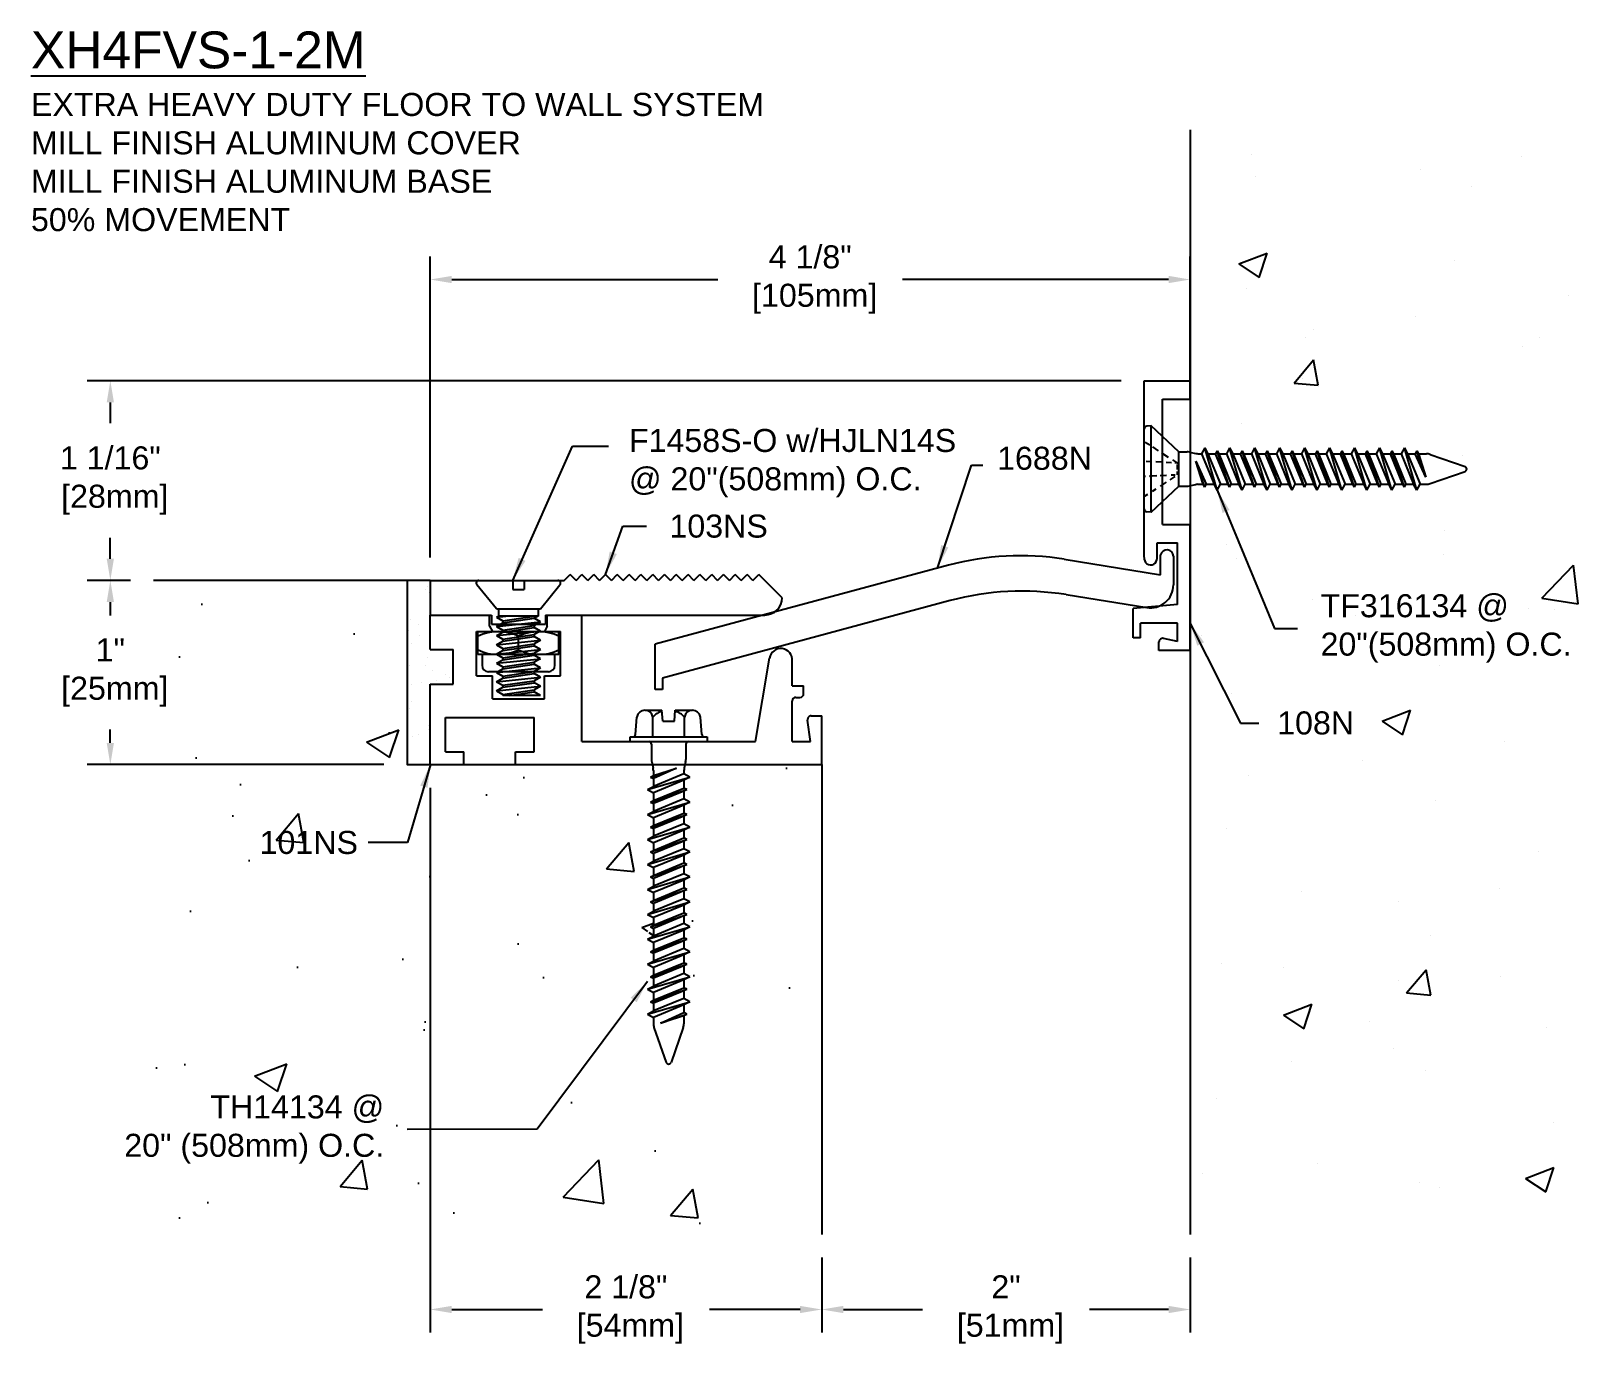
# Model space of a CAD drawing. Header units: inches. Extents: x 4.46 to 12.85, y 4.06 to 11.29.
import ezdxf

# ---------------------------------------------------------------- set-up
doc = ezdxf.new("R2010")
doc.units = ezdxf.units.IN
doc.header["$MEASUREMENT"] = 0
for name, color, linetype in [('Anchors', 4, 'Continuous'), ('Conditions', 1, 'Continuous'), ('Dimensions', 3, 'Continuous'), ('Metals', 7, 'Continuous'), ('Text', 2, 'Continuous')]:
    doc.layers.add(name, color=color, linetype=linetype)
doc.styles.add('Arial', font='arial.ttf')
doc.styles.add('ROMAND', font='romand.shx')
doc.dimstyles.new('ARCH', dxfattribs={"dimtxt": 0.125, "dimasz": 0.125, "dimexe": 0.125, "dimexo": 0.125, "dimgap": 0.125, "dimtad": 0, "dimtih": 1, "dimtoh": 1, "dimdec": 4, "dimzin": 0, "dimdsep": 46, "dimlunit": 4, "dimtxsty": 'ROMAND', "dimcen": 0.0625, "dimadec": 0, "dimazin": 0, "dimtfac": 1, "dimtdec": 4, "dimtofl": 0, "dimtmove": 0, "dimatfit": 3, "dimfxl": 0, "dimfrac": 2, "dimtolj": 1, "dimtzin": 0, "dimarcsym": 0})
doc.dimstyles.new('Arial', dxfattribs={"dimtxt": 0.1175, "dimasz": 0.1175, "dimexe": 0.125, "dimexo": 0.125, "dimgap": 0.125, "dimtad": 0, "dimtih": 1, "dimtoh": 1, "dimdec": 4, "dimzin": 0, "dimdsep": 46, "dimlunit": 4, "dimtxsty": 'Arial', "dimcen": 0.09, "dimadec": 0, "dimazin": 0, "dimtfac": 1, "dimtdec": 4, "dimtofl": 0, "dimtmove": 0, "dimatfit": 3, "dimfxl": 0, "dimfrac": 2, "dimtolj": 1, "dimtzin": 0, "dimarcsym": 0})

# ---------------------------------------------------------------- blocks, each defined once
blk = doc.blocks.new('*D6')
at = {"layer": 'DEFPOINTS', "color": 0}
for p in [(6.6214, 7.3051), (8.7464, 4.7549), (6.6214, 4.3484)]:
    blk.add_point(p, dxfattribs=at)
at = {"layer": 'Dimensions', "color": 0, "lineweight": -2}
for p, q in [((6.6214, 7.1801), (6.6214, 4.2234)), ((8.7464, 4.6299), (8.7464, 4.2234)), ((6.7389, 4.3484), (7.2309, 4.3484)), ((8.6289, 4.3484), (8.1369, 4.3484))]:
    blk.add_line(p, q, dxfattribs=at)
at = {"layer": 'Dimensions', "color": 0}
for points in [[(6.7389, 4.368), (6.7389, 4.3288), (6.6214, 4.3484)], [(8.6289, 4.368), (8.6289, 4.3288), (8.7464, 4.3484)]]:
    blk.add_solid(points, dxfattribs=at)
at = {"layer": 'Dimensions', "color": 0, "insert": (7.6839, 4.3484), "char_height": 0.125, "attachment_point": 5, "style": 'Arial'}
blk.add_mtext('\\A1;2 1/8"\\P [54mm]', dxfattribs=at)
blk = doc.blocks.new('*D7')
at = {"layer": 'DEFPOINTS', "color": 0}
for p in [(6.6214, 9.9377), (10.7464, 9.2637), (6.6214, 8.3051)]:
    blk.add_point(p, dxfattribs=at)
at = {"layer": 'Dimensions', "color": 0, "lineweight": -2}
for p, q in [((6.6214, 8.4301), (6.6214, 10.0627)), ((10.7464, 9.3887), (10.7464, 10.0627)), ((6.7389, 9.9377), (8.1823, 9.9377)), ((10.6289, 9.9377), (9.1855, 9.9377))]:
    blk.add_line(p, q, dxfattribs=at)
at = {"layer": 'Dimensions', "color": 0}
for points in [[(6.7389, 9.9573), (6.7389, 9.9181), (6.6214, 9.9377)], [(10.6289, 9.9573), (10.6289, 9.9181), (10.7464, 9.9377)]]:
    blk.add_solid(points, dxfattribs=at)
at = {"layer": 'Dimensions', "color": 0, "insert": (8.6839, 9.9377), "char_height": 0.125, "attachment_point": 5, "style": 'Arial'}
blk.add_mtext('\\A1;4 1/8"\\P [105mm]', dxfattribs=at)
blk = doc.blocks.new('103NS')
for p, q in [((-0.4717, 0.5483), (0.2563, 0.5483)), ((-0.4717, 0.5483), (-0.4717, 0.3603)), ((0.2563, 0.5483), (0.2883, 0.5803)), ((0.3203, 0.5483), (0.2883, 0.5803)), ((0.3203, 0.5483), (0.3523, 0.5803)), ((0.3843, 0.5483), (0.3523, 0.5803)), ((0.3843, 0.5483), (0.4163, 0.5803)), ((0.4483, 0.5483), (0.4163, 0.5803)), ((0.4483, 0.5483), (0.4803, 0.5803)), ((0.5123, 0.5483), (0.4803, 0.5803)), ((0.5123, 0.5483), (0.5443, 0.5803)), ((0.5763, 0.5483), (0.5443, 0.5803)), ((0.5763, 0.5483), (0.6083, 0.5803)), ((0.6403, 0.5483), (0.6083, 0.5803)), ((0.6403, 0.5483), (0.6723, 0.5803)), ((0.7043, 0.5483), (0.6723, 0.5803)), ((0.7043, 0.5483), (0.7363, 0.5803)), ((0.7683, 0.5483), (0.7363, 0.5803)), ((0.7683, 0.5483), (0.8003, 0.5803)), ((0.8323, 0.5483), (0.8003, 0.5803)), ((0.8323, 0.5483), (0.8643, 0.5803)), ((0.8963, 0.5483), (0.8643, 0.5803)), ((0.8963, 0.5483), (0.9283, 0.5803)), ((0.9603, 0.5483), (0.9283, 0.5803)), ((0.9603, 0.5483), (0.9923, 0.5803)), ((1.0243, 0.5483), (0.9923, 0.5803)), ((1.0243, 0.5483), (1.0563, 0.5803)), ((1.0883, 0.5483), (1.0563, 0.5803)), ((1.0883, 0.5483), (1.1203, 0.5803)), ((1.1523, 0.5483), (1.1203, 0.5803)), ((1.1523, 0.5483), (1.1843, 0.5803)), ((1.2163, 0.5483), (1.1843, 0.5803)), ((1.2163, 0.5483), (1.2483, 0.5803)), ((1.2803, 0.5483), (1.2483, 0.5803)), ((1.2803, 0.5483), (1.3123, 0.5803)), ((1.4383, 0.4543), (1.3123, 0.5803)), ((-0.4717, 0.3603), (-0.1387, 0.3603)), ((-0.1387, 0.3603), (-0.1387, 0.3103)), ((0.1543, 0.3603), (0.1543, 0.3103)), ((0.1543, 0.3603), (1.3443, 0.3603)), ((-0.1387, 0.3103), (0.1543, 0.3103))]:
    blk.add_line(p, q)
blk.add_arc((1.3443, 0.4543), 0.094, 270, 0)
blk = doc.blocks.new('101NS')
for p, q in [((-1.0903, 0.6177), (-1.0903, 0.8047)), ((-1.0903, 0.8047), (-0.7673, 0.8047)), ((-0.7673, 0.7447), (-0.7673, 0.8047)), ((-0.4543, 0.7447), (-0.4543, 0.8047)), ((-0.4543, 0.8047), (-0.2663, 0.8047)), ((-0.2663, 0.1177), (-0.2663, 0.8047)), ((-0.8383, 0.7147), (-0.7513, 0.7147)), ((-0.8383, 0.4747), (-0.8383, 0.7147)), ((-0.7673, 0.7447), (-0.7513, 0.7147)), ((-0.4543, 0.7447), (-0.4703, 0.7147)), ((-0.4703, 0.7147), (-0.3833, 0.7147)), ((-0.3833, 0.4747), (-0.3833, 0.7147)), ((-1.0903, 0.6177), (-0.9653, 0.6177)), ((-0.9653, 0.4297), (-0.9653, 0.6177)), ((0.6747, 0.1177), (0.7515, 0.5711)), ((0.8747, 0.4197), (0.8747, 0.5547)), ((-1.0903, -0.0073), (-1.0903, 0.4297)), ((-1.0903, 0.4297), (-0.9653, 0.4297)), ((-0.8383, 0.4747), (-0.7513, 0.4747)), ((-0.7513, 0.3497), (-0.7513, 0.4747)), ((-0.4703, 0.3497), (-0.4703, 0.4747)), ((-0.4703, 0.4747), (-0.3833, 0.4747)), ((-0.7513, 0.3497), (-0.4703, 0.3497)), ((0.8747, 0.4197), (0.9367, 0.4197)), ((0.8747, 0.1177), (0.8747, 0.3377)), ((0.8947, 0.3577), (0.9167, 0.3577)), ((0.9367, 0.3777), (0.9367, 0.4197)), ((0.9777, 0.2577), (1.0347, 0.2577)), ((1.0347, -0.0073), (1.0347, 0.2577)), ((-1.0063, 0.2477), (-0.5263, 0.2477)), ((-1.0063, 0.0627), (-1.0063, 0.2477)), ((-0.5263, 0.0627), (-0.5263, 0.2477)), ((0.9747, 0.1177), (0.9579, 0.2349)), ((-0.2663, 0.1177), (0.6747, 0.1177)), ((0.8747, 0.1177), (0.9747, 0.1177)), ((-1.0063, 0.0627), (-0.9063, 0.0627)), ((-0.9063, -0.0073), (-0.9063, 0.0627)), ((-0.6263, -0.0073), (-0.6263, 0.0627)), ((-0.6263, 0.0627), (-0.5263, 0.0627)), ((-1.0903, -0.0073), (-0.9063, -0.0073)), ((-0.6263, -0.0073), (1.0347, -0.0073))]:
    blk.add_line(p, q)
for centre, radius, start, end in [((0.8127, 0.5607), 0.062, 354.4336, 170.37646), ((0.8947, 0.3377), 0.02, 90, 180), ((0.9167, 0.3777), 0.02, 270, 0), ((0.9777, 0.2377), 0.02, 89.99952, 188.15836)]:
    blk.add_arc(centre, radius, start, end)
blk = doc.blocks.new('*D8')
at = {"layer": 'DEFPOINTS', "color": 0}
for p in [(5.1214, 8.3051), (4.8864, 7.3051), (6.4964, 7.3051)]:
    blk.add_point(p, dxfattribs=at)
at = {"layer": 'Dimensions', "color": 0, "lineweight": -2}
for p, q in [((4.9964, 8.3051), (4.7614, 8.3051)), ((4.8864, 8.1876), (4.8864, 8.1147)), ((4.8864, 7.4226), (4.8864, 7.4956)), ((6.3714, 7.3051), (4.7614, 7.3051))]:
    blk.add_line(p, q, dxfattribs=at)
at = {"layer": 'Dimensions', "color": 0}
for points in [[(4.8668, 8.1876), (4.906, 8.1876), (4.8864, 8.3051)], [(4.8668, 7.4226), (4.906, 7.4226), (4.8864, 7.3051)]]:
    blk.add_solid(points, dxfattribs=at)
at = {"layer": 'Dimensions', "color": 0, "insert": (4.8864, 7.8051), "char_height": 0.125, "attachment_point": 5, "style": 'Arial'}
blk.add_mtext('\\A1;1"\\P [25mm]', dxfattribs=at)
blk = doc.blocks.new('*X5')
at = {"color": 0}
for p, q in [((5.709, 6.1583), (5.709, 6.1583)), ((5.8073, 6.1892), (5.8073, 6.1892)), ((5.8179, 6.2032), (5.8179, 6.2032)), ((5.8257, 6.1723), (5.8257, 6.1723)), ((5.7153, 5.9656), (5.7153, 5.9656)), ((5.724, 6.024), (5.724, 6.024)), ((5.7662, 5.9971), (5.7662, 5.9971)), ((5.7116, 5.9136), (5.7116, 5.9136)), ((5.7301, 5.8967), (5.7301, 5.8967)), ((5.7743, 5.9385), (5.7743, 5.9385)), ((5.8171, 5.817), (5.8171, 5.817)), ((5.7216, 5.773), (5.7216, 5.773)), ((5.8048, 5.7736), (5.8048, 5.7736)), ((5.847, 5.7467), (5.847, 5.7467)), ((5.9166, 5.7258), (5.9166, 5.7258)), ((5.935, 5.7089), (5.935, 5.7089)), ((5.7331, 5.6742), (5.7331, 5.6742)), ((5.7852, 5.681), (5.7852, 5.681)), ((5.8665, 5.6917), (5.8665, 5.6917)), ((5.7214, 5.5414), (5.7214, 5.5414)), ((5.7279, 5.5803), (5.7279, 5.5803)), ((5.7342, 5.3876), (5.7342, 5.3876)), ((5.7681, 5.399), (5.7681, 5.399)), ((5.8209, 5.4502), (5.8209, 5.4502)), ((5.8253, 5.4274), (5.8253, 5.4274))]:
    blk.add_line(p, q, dxfattribs=at)
blk = doc.blocks.new('F1458S')
for p, q in [((-0.1173, -0.1554), (-0.224, -0.0244)), ((-0.2123, 0), (-0.0293, 0)), ((-0.0293, 0), (-0.0293, -0.05)), ((-0.0293, -0.05), (0.0327, -0.05)), ((0.0327, 0), (0.2157, 0)), ((0.0327, 0), (0.0327, -0.05)), ((0.1207, -0.1554), (0.2273, -0.0244)), ((-0.1173, -0.1554), (0.1207, -0.1554)), ((-0.1063, -0.1554), (-0.1063, -0.1946)), ((0.1097, -0.1554), (0.1097, -0.1946)), ((-0.1173, -0.2), (-0.0662, -0.1946)), ((-0.1173, -0.2), (-0.1063, -0.1946)), ((-0.1173, -0.2), (-0.0833, -0.2196)), ((-0.1173, -0.25), (0.1207, -0.225)), ((-0.1173, -0.25), (-0.0833, -0.2304)), ((-0.1173, -0.25), (-0.0833, -0.2696)), ((0.1097, -0.1946), (-0.1063, -0.1946)), ((-0.0833, -0.2196), (0.0867, -0.1946)), ((-0.0833, -0.2304), (0.0867, -0.2054)), ((-0.0833, -0.2196), (-0.0833, -0.2304)), ((-0.0833, -0.2696), (0.0867, -0.2446)), ((0.1097, -0.1946), (0.0867, -0.2054)), ((0.1207, -0.225), (0.0867, -0.2054)), ((0.1207, -0.225), (0.0867, -0.2446)), ((0.0867, -0.2446), (0.0867, -0.2554)), ((-0.1173, -0.3), (0.1207, -0.275)), ((-0.1173, -0.3), (-0.0833, -0.2804)), ((-0.1173, -0.3), (-0.0833, -0.3196)), ((-0.1173, -0.35), (0.1207, -0.325)), ((-0.1173, -0.35), (-0.0833, -0.3304)), ((-0.0833, -0.2804), (0.0867, -0.2554)), ((-0.0833, -0.2696), (-0.0833, -0.2804)), ((-0.0833, -0.3196), (0.0867, -0.2946)), ((-0.0833, -0.3304), (0.0867, -0.3054)), ((-0.0833, -0.3196), (-0.0833, -0.3304)), ((0.1207, -0.275), (0.0867, -0.2554)), ((0.1207, -0.275), (0.0867, -0.2946)), ((0.0867, -0.2946), (0.0867, -0.3054)), ((0.1207, -0.325), (0.0867, -0.3054)), ((0.1207, -0.325), (0.0867, -0.3446)), ((-0.1173, -0.35), (-0.0833, -0.3696)), ((-0.1173, -0.4), (0.1207, -0.375)), ((-0.1173, -0.4), (-0.0833, -0.3804)), ((-0.1173, -0.4), (-0.0833, -0.4196)), ((-0.0833, -0.3696), (0.0867, -0.3446)), ((-0.0833, -0.3804), (0.0867, -0.3554)), ((-0.0833, -0.3696), (-0.0833, -0.3804)), ((-0.0833, -0.4196), (0.0867, -0.3946)), ((-0.0833, -0.4304), (0.0867, -0.4054)), ((-0.0833, -0.4196), (-0.0833, -0.4304)), ((0.0867, -0.3446), (0.0867, -0.3554)), ((0.1207, -0.375), (0.0867, -0.3554)), ((0.1207, -0.375), (0.0867, -0.3946)), ((0.0867, -0.3946), (0.0867, -0.4054)), ((0.1207, -0.425), (0.0867, -0.4054)), ((-0.1173, -0.45), (0.1207, -0.425)), ((-0.1173, -0.45), (-0.0833, -0.4304)), ((-0.1173, -0.45), (-0.0833, -0.4696)), ((-0.1173, -0.5), (0.1207, -0.475)), ((-0.1173, -0.5), (-0.0833, -0.4804)), ((-0.1173, -0.5), (-0.0833, -0.5196)), ((-0.0833, -0.4696), (0.0867, -0.4446)), ((-0.0833, -0.4804), (0.0867, -0.4554)), ((-0.0833, -0.4696), (-0.0833, -0.4804)), ((-0.0833, -0.5196), (0.0867, -0.4946)), ((0.1207, -0.425), (0.0867, -0.4446)), ((0.0867, -0.4446), (0.0867, -0.4554)), ((0.1207, -0.475), (0.0867, -0.4554)), ((0.1207, -0.475), (0.0867, -0.4946)), ((0.0867, -0.4946), (0.0867, -0.5054)), ((-0.1173, -0.55), (0.1207, -0.525)), ((-0.1173, -0.55), (-0.0833, -0.5304)), ((-0.1173, -0.55), (-0.0833, -0.5696)), ((-0.1173, -0.6), (0.1207, -0.575)), ((-0.1173, -0.6), (-0.0833, -0.5804)), ((-0.0833, -0.5304), (0.0867, -0.5054)), ((-0.0833, -0.5196), (-0.0833, -0.5304)), ((-0.0833, -0.5696), (0.0867, -0.5446)), ((-0.0833, -0.5804), (0.0867, -0.5554)), ((-0.0833, -0.5696), (-0.0833, -0.5804)), ((0.1207, -0.525), (0.0867, -0.5054)), ((0.1207, -0.525), (0.0867, -0.5446)), ((0.0867, -0.5446), (0.0867, -0.5554)), ((0.1207, -0.575), (0.0867, -0.5554)), ((0.1207, -0.575), (0.0867, -0.5946)), ((-0.1173, -0.6), (-0.0833, -0.6196)), ((-0.0833, -0.6196), (0.0867, -0.5946)), ((-0.0833, -0.6196), (-0.0833, -0.625)), ((0.1207, -0.625), (-0.0833, -0.625)), ((-0.0468, -0.625), (0.0867, -0.6054)), ((0.0867, -0.5946), (0.0867, -0.6054)), ((0.1207, -0.625), (0.0867, -0.6054))]:
    blk.add_line(p, q)
for centre, start, end in [((-0.2123, -0.015), 90, 219.03203), ((0.2157, -0.015), 320.96797, 90)]:
    blk.add_arc(centre, 0.015, start, end)
blk = doc.blocks.new('*X4')
at = {"color": 0}
for p, q in [((9.2883, 8.5508), (9.2883, 8.5508)), ((10.7555, 8.5396), (10.7555, 8.5396)), ((9.3098, 8.4263), (9.3098, 8.4263)), ((10.2048, 8.4671), (10.2048, 8.4671)), ((10.4842, 8.3766), (10.4842, 8.3766)), ((9.2198, 7.9543), (9.3739, 8.0134)), ((9.3293, 7.8804), (9.3739, 8.0134)), ((9.2198, 7.9543), (9.3293, 7.8805)), ((10.3911, 7.9734), (10.3911, 7.9734)), ((9.2615, 7.8185), (9.2615, 7.8185)), ((11.01, 7.7816), (11.01, 7.7816)), ((10.1768, 7.6719), (10.1768, 7.6719)), ((9.626, 7.5994), (9.626, 7.5994)), ((9.5826, 7.5539), (9.5826, 7.5539)), ((10.757, 7.5043), (10.757, 7.5043)), ((10.8495, 7.5538), (10.8495, 7.5538)), ((9.5195, 7.3077), (9.6256, 7.4341)), ((9.651, 7.2962), (9.6256, 7.4341)), ((9.5195, 7.3077), (9.651, 7.2962)), ((9.5665, 7.3335), (9.5665, 7.3335)), ((9.2348, 7.0861), (9.2348, 7.0861)), ((10.4312, 6.9139), (10.4312, 6.9139)), ((9.598, 6.8042), (9.598, 6.8042)), ((10.0936, 6.8505), (10.0936, 6.8505)), ((10.3376, 6.5086), (10.3376, 6.5086)), ((9.1542, 6.4297), (9.1542, 6.4297)), ((10.3286, 6.3801), (10.3286, 6.3801)), ((9.208, 6.3537), (9.208, 6.3537)), ((10.8646, 6.1409), (11.036, 6.3195)), ((11.0603, 6.1105), (11.036, 6.3195)), ((9.6181, 6.1342), (9.6181, 6.1342)), ((10.8646, 6.1409), (11.0603, 6.1106)), ((9.8525, 6.0462), (9.8525, 6.0462)), ((10.7925, 6.0845), (10.7925, 6.0845)), ((10.9338, 6.0806), (10.9338, 6.0806)), ((9.0193, 5.9365), (9.0193, 5.9365)), ((10.3108, 5.7763), (10.3108, 5.7763)), ((9.1813, 5.6214), (9.1813, 5.6214)), ((9.9977, 5.4732), (10.1518, 5.5323)), ((9.9977, 5.4732), (10.1072, 5.3994)), ((10.1072, 5.3994), (10.1518, 5.5323)), ((10.6631, 5.3614), (10.6631, 5.3614)), ((9.8909, 5.2618), (9.8909, 5.2618)), ((9.2737, 5.1785), (9.2737, 5.1785)), ((10.2841, 5.0439), (10.2841, 5.0439)), ((9.1545, 4.889), (9.1545, 4.889)), ((10.843, 4.7679), (10.843, 4.7679)), ((9.56, 4.5477), (9.56, 4.5477)), ((10.6351, 4.5662), (10.6351, 4.5662)), ((10.0844, 4.4937), (10.0844, 4.4937)), ((10.2573, 4.3115), (10.2573, 4.3115)), ((9.1278, 4.1566), (9.1278, 4.1566)), ((9.4625, 4.1376), (9.4625, 4.1376)), ((10.13, 3.9981), (10.2361, 4.1245)), ((10.2615, 3.9866), (10.2361, 4.1245)), ((10.0871, 4.0646), (10.0871, 4.0646)), ((10.6369, 4.088), (10.6369, 4.088)), ((10.13, 3.9981), (10.2615, 3.9866)), ((9.4624, 3.8778), (9.6165, 3.937)), ((9.4624, 3.8778), (9.5719, 3.804)), ((9.5719, 3.804), (9.6165, 3.937)), ((9.9264, 3.8421), (9.9264, 3.8421)), ((10.8896, 3.8082), (10.8896, 3.8082)), ((10.0564, 3.6985), (10.0564, 3.6985)), ((9.5056, 3.626), (9.5056, 3.626)), ((10.2306, 3.5792), (10.2306, 3.5792)), ((9.101, 3.4243), (9.101, 3.4243)), ((10.9273, 3.2947), (10.9273, 3.2947)), ((9.6443, 3.0745), (9.6443, 3.0745)), ((10.7756, 2.9921), (10.9297, 3.0512)), ((10.8851, 2.9183), (10.9297, 3.0512)), ((9.0248, 3.0193), (9.0248, 3.0193)), ((10.1992, 2.9697), (10.1992, 2.9697)), ((10.3108, 2.9405), (10.3108, 2.9405)), ((10.7756, 2.9921), (10.8851, 2.9183))]:
    blk.add_line(p, q, dxfattribs=at)
blk = doc.blocks.new('*D9')
at = {"layer": 'DEFPOINTS', "color": 0}
for p in [(8.7464, 4.7549), (10.7464, 4.7549), (8.7464, 4.3484)]:
    blk.add_point(p, dxfattribs=at)
at = {"layer": 'Dimensions', "color": 0, "lineweight": -2}
for p, q in [((8.7464, 4.6299), (8.7464, 4.2234)), ((10.7464, 4.6299), (10.7464, 4.2234)), ((8.8639, 4.3484), (9.2934, 4.3484)), ((10.6289, 4.3484), (10.1994, 4.3484))]:
    blk.add_line(p, q, dxfattribs=at)
at = {"layer": 'Dimensions', "color": 0}
for points in [[(8.8639, 4.368), (8.8639, 4.3288), (8.7464, 4.3484)], [(10.6289, 4.368), (10.6289, 4.3288), (10.7464, 4.3484)]]:
    blk.add_solid(points, dxfattribs=at)
at = {"layer": 'Dimensions', "color": 0, "insert": (9.7464, 4.3484), "char_height": 0.125, "attachment_point": 5, "style": 'Arial'}
blk.add_mtext('\\A1;2"\\P [51mm]', dxfattribs=at)
blk = doc.blocks.new('108N')
for p, q in [((-0.1, 0.78), (0.15, 0.78)), ((-0.1, -0.1786), (-0.1, 0.78)), ((0.15, 0.68), (0.15, 0.78)), ((0, 0), (0, 0.68)), ((0, 0.68), (0.15, 0.68)), ((0, 0), (0.15, 0)), ((0.15, -0.685), (0.15, 0)), ((-0.03, -0.1), (0.08, -0.1)), ((-0.03, -0.1832), (-0.03, -0.1)), ((0.08, -0.435), (0.08, -0.1)), ((0.08, -0.435), (-0.16, -0.456)), ((-0.16, -0.615), (-0.16, -0.456)), ((0.08, -0.535), (-0.12, -0.535)), ((-0.12, -0.615), (-0.12, -0.535)), ((0.08, -0.635), (0.08, -0.535)), ((-0.12, -0.615), (-0.16, -0.615)), ((-0.02, -0.685), (-0.02, -0.638)), ((0.08, -0.635), (0.0043, -0.6185)), ((0.15, -0.685), (-0.02, -0.685))]:
    blk.add_line(p, q)
for centre, radius, start, end in [((-0.065, -0.185), 0.035, 169.68992, 2.96926), ((0, -0.638), 0.02, 77.67999, 179.99936)]:
    blk.add_arc(centre, radius, start, end)
blk = doc.blocks.new('*D10')
at = {"layer": 'DEFPOINTS', "color": 0}
for p in [(10.4964, 9.3887), (4.8864, 8.3051), (5.1214, 8.3051)]:
    blk.add_point(p, dxfattribs=at)
at = {"layer": 'Dimensions', "color": 0, "lineweight": -2}
for p, q in [((10.3714, 9.3887), (4.7614, 9.3887)), ((4.8864, 9.2712), (4.8864, 9.1573)), ((4.8864, 8.4226), (4.8864, 8.5366)), ((4.9964, 8.3051), (4.7614, 8.3051))]:
    blk.add_line(p, q, dxfattribs=at)
at = {"layer": 'Dimensions', "color": 0}
for points in [[(4.8668, 9.2712), (4.906, 9.2712), (4.8864, 9.3887)], [(4.8668, 8.4226), (4.906, 8.4226), (4.8864, 8.3051)]]:
    blk.add_solid(points, dxfattribs=at)
at = {"layer": 'Dimensions', "color": 0, "insert": (4.8864, 8.8469), "char_height": 0.125, "attachment_point": 5, "style": 'Arial'}
blk.add_mtext('\\A1;1 1/16"\\P [28mm]', dxfattribs=at)
blk = doc.blocks.new('1688N')
for p, q in [((0.3175, 0.1757), (0.84, 0.0917)), ((0.84, 0.0917), (0.84, 0.1993)), ((0.91, 0.1917), (0.91, 0.0367)), ((-0.3105, 0.1431), (-1.902, -0.2853)), ((-0.3005, -0.0489), (-1.862, -0.4692)), ((0.3274, -0.0163), (0.7652, -0.0867)), ((-1.902, -0.5312), (-1.902, -0.2853)), ((-1.862, -0.4692), (-1.862, -0.5312)), ((-1.862, -0.5312), (-1.902, -0.5312))]:
    blk.add_line(p, q)
for centre, radius, start, end in [((0.0794, -1.3053), 1.5, 80.86982, 105.06633), ((0.875, 0.1917), 0.035, 0.00034, 167.72558), ((0.0894, -1.4973), 1.5, 80.86982, 105.06633), ((0.785, 0.0367), 0.125, 260.86982, 0)]:
    blk.add_arc(centre, radius, start, end)
blk = doc.blocks.new('TF14134')
for p, q in [((-0.2179, 0), (0.2179, 0)), ((-0.1389, -0.017), (-0.15, 0)), ((-0.235, -0.038), (-0.2329, -0.0137)), ((-0.235, -0.038), (-0.093, -0.188)), ((-0.235, -0.038), (0.235, -0.038)), ((-0.1087, -0.063), (-0.122, -0.0427)), ((-0.0411, -0.0073), (-0.0414, -0.0002)), ((-0.0396, -0.035), (-0.0401, -0.026)), ((-0.0379, -0.068), (-0.0392, -0.043)), ((0.0365, -0.0937), (0.0381, -0.0638)), ((0.0397, -0.034), (0.0408, -0.0113)), ((0.093, -0.188), (0.235, -0.038)), ((0.1198, -0.0452), (0.0994, -0.0762)), ((0.146, -0.006), (0.1305, -0.0298)), ((0.235, -0.038), (0.2329, -0.0137)), ((-0.072, -0.1189), (-0.093, -0.0869)), ((-0.0409, -0.1664), (-0.0588, -0.1392)), ((-0.0351, -0.1214), (-0.0369, -0.0866)), ((-0.0326, -0.1681), (-0.0338, -0.1462)), ((0.0498, -0.1529), (0.032, -0.18)), ((0.032, -0.18), (0.0327, -0.1662)), ((0.0337, -0.1472), (0.0352, -0.1194)), ((0.088, -0.0941), (0.0645, -0.13)), ((-0.093, -0.188), (-0.093, -0.2328)), ((-0.093, -0.188), (0.093, -0.188)), ((-0.0917, -0.2456), (-0.0843, -0.2802)), ((-0.032, -0.18), (-0.0143, -0.18)), ((-0.0024, -0.18), (0.0244, -0.18)), ((0.0917, -0.2456), (0.0843, -0.2802)), ((0.093, -0.188), (0.093, -0.2328)), ((-0.115, -0.3958), (0.115, -0.3281)), ((-0.0983, -0.3281), (0.0428, -0.2795)), ((-0.0983, -0.3281), (-0.083, -0.3199)), ((-0.0983, -0.3281), (-0.083, -0.3363)), ((-0.083, -0.3199), (0.0428, -0.2795)), ((0.0428, -0.2795), (-0.083, -0.3363)), ((-0.083, -0.2931), (-0.083, -0.3199)), ((0.083, -0.3109), (-0.083, -0.3786)), ((0.083, -0.2931), (0.083, -0.3109)), ((0.115, -0.3281), (0.083, -0.3109)), ((0.115, -0.3281), (0.083, -0.3454)), ((-0.115, -0.3958), (-0.083, -0.3786)), ((-0.115, -0.3958), (-0.083, -0.4131)), ((-0.0983, -0.4635), (0.0983, -0.3958)), ((-0.083, -0.3363), (-0.083, -0.3786)), ((0.083, -0.3454), (-0.083, -0.4131)), ((-0.083, -0.4553), (0.083, -0.3876)), ((0.083, -0.4041), (-0.083, -0.4718)), ((-0.083, -0.4131), (-0.083, -0.4553)), ((0.083, -0.3454), (0.083, -0.3876)), ((0.0983, -0.3958), (0.083, -0.3876)), ((0.0983, -0.3958), (0.083, -0.4041)), ((0.083, -0.4041), (0.083, -0.4463)), ((-0.115, -0.5312), (0.115, -0.4635)), ((-0.0983, -0.4635), (-0.083, -0.4553)), ((-0.0983, -0.4635), (-0.083, -0.4718)), ((0.083, -0.4463), (-0.083, -0.514)), ((-0.083, -0.4718), (-0.083, -0.514)), ((0.083, -0.4808), (-0.083, -0.5485)), ((0.115, -0.4635), (0.083, -0.4463)), ((0.115, -0.4635), (0.083, -0.4808)), ((0.083, -0.4808), (0.083, -0.523)), ((-0.115, -0.5312), (-0.083, -0.514)), ((-0.115, -0.5312), (-0.083, -0.5485)), ((-0.0983, -0.599), (0.0983, -0.5312)), ((-0.083, -0.5907), (0.083, -0.523)), ((0.083, -0.5395), (-0.083, -0.6072)), ((-0.083, -0.5485), (-0.083, -0.5907)), ((0.083, -0.5817), (-0.083, -0.6494)), ((0.0983, -0.5312), (0.083, -0.523)), ((0.0983, -0.5312), (0.083, -0.5395)), ((0.083, -0.5395), (0.083, -0.5817)), ((0.115, -0.599), (0.083, -0.5817)), ((-0.115, -0.6667), (0.115, -0.599)), ((-0.115, -0.6667), (-0.083, -0.6494)), ((-0.115, -0.6667), (-0.083, -0.6839)), ((-0.0983, -0.599), (-0.083, -0.5907)), ((-0.0983, -0.599), (-0.083, -0.6072)), ((-0.0983, -0.7344), (0.0983, -0.6667)), ((-0.083, -0.6072), (-0.083, -0.6494)), ((0.083, -0.6162), (-0.083, -0.6839)), ((-0.083, -0.7262), (0.083, -0.6584)), ((0.115, -0.599), (0.083, -0.6162)), ((0.083, -0.6162), (0.083, -0.6584)), ((0.0983, -0.6667), (0.083, -0.6584)), ((0.0983, -0.6667), (0.083, -0.6749)), ((-0.115, -0.8021), (0.115, -0.7344)), ((-0.0983, -0.7344), (-0.083, -0.7262)), ((-0.0983, -0.7344), (-0.083, -0.7426)), ((0.083, -0.6749), (-0.083, -0.7426)), ((-0.083, -0.6839), (-0.083, -0.7262)), ((0.083, -0.7171), (-0.083, -0.7849)), ((-0.083, -0.7426), (-0.083, -0.7849)), ((0.083, -0.7516), (-0.083, -0.8193)), ((0.083, -0.6749), (0.083, -0.7171)), ((0.115, -0.7344), (0.083, -0.7171)), ((0.115, -0.7344), (0.083, -0.7516)), ((0.083, -0.7516), (0.083, -0.7939)), ((-0.115, -0.8021), (-0.083, -0.7849)), ((-0.115, -0.8021), (-0.083, -0.8193)), ((-0.0983, -0.8698), (0.0983, -0.8021)), ((-0.083, -0.8616), (0.083, -0.7939)), ((0.083, -0.8103), (-0.083, -0.878)), ((-0.083, -0.8193), (-0.083, -0.8616)), ((0.0983, -0.8021), (0.083, -0.7939)), ((0.0983, -0.8021), (0.083, -0.8103)), ((0.083, -0.8103), (0.083, -0.8526)), ((-0.115, -0.9375), (0.115, -0.8698)), ((-0.115, -0.9375), (-0.083, -0.9203)), ((-0.0983, -0.8698), (-0.083, -0.8616)), ((-0.0983, -0.8698), (-0.083, -0.878)), ((0.083, -0.8526), (-0.083, -0.9203)), ((-0.083, -0.878), (-0.083, -0.9203)), ((0.083, -0.887), (-0.083, -0.9547)), ((0.115, -0.8698), (0.083, -0.8526)), ((0.115, -0.8698), (0.083, -0.887)), ((0.083, -0.887), (0.083, -0.9293)), ((-0.115, -0.9375), (-0.083, -0.9547)), ((-0.115, -1.0729), (0.115, -1.0052)), ((-0.0983, -1.0052), (0.0983, -0.9375)), ((-0.0983, -1.0052), (-0.083, -0.997)), ((-0.0983, -1.0052), (-0.083, -1.0134)), ((-0.083, -0.997), (0.083, -0.9293)), ((0.083, -0.9457), (-0.083, -1.0134)), ((-0.083, -0.9547), (-0.083, -0.997)), ((0.083, -0.988), (-0.083, -1.0557)), ((0.0983, -0.9375), (0.083, -0.9293)), ((0.0983, -0.9375), (0.083, -0.9457)), ((0.083, -0.9457), (0.083, -0.988)), ((0.115, -1.0052), (0.083, -0.988)), ((0.115, -1.0052), (0.083, -1.0224)), ((-0.115, -1.0729), (-0.083, -1.0557)), ((-0.115, -1.0729), (-0.083, -1.0901)), ((-0.0983, -1.1406), (0.0983, -1.0729)), ((-0.083, -1.0134), (-0.083, -1.0557)), ((0.083, -1.0224), (-0.083, -1.0901)), ((-0.083, -1.1324), (0.083, -1.0647)), ((0.083, -1.0811), (-0.083, -1.1488)), ((-0.083, -1.0901), (-0.083, -1.1324)), ((0.083, -1.0224), (0.083, -1.0647)), ((0.0983, -1.0729), (0.083, -1.0647)), ((0.0983, -1.0729), (0.083, -1.0811)), ((0.083, -1.0811), (0.083, -1.1234)), ((-0.115, -1.2083), (0.115, -1.1406)), ((-0.0983, -1.1406), (-0.083, -1.1324)), ((-0.0983, -1.1406), (-0.083, -1.1488)), ((0.083, -1.1234), (-0.083, -1.1911)), ((-0.083, -1.1488), (-0.083, -1.1911)), ((0.083, -1.1579), (-0.083, -1.2256)), ((0.115, -1.1406), (0.083, -1.1234)), ((0.115, -1.1406), (0.083, -1.1579)), ((0.083, -1.1579), (0.083, -1.2001)), ((-0.115, -1.2083), (-0.083, -1.1911)), ((-0.115, -1.2083), (-0.083, -1.2256)), ((-0.0983, -1.276), (0.0983, -1.2083)), ((-0.083, -1.2678), (0.083, -1.2001)), ((0.083, -1.2166), (-0.083, -1.2843)), ((-0.083, -1.2256), (-0.083, -1.2678)), ((0.083, -1.2588), (-0.083, -1.3265)), ((0.0983, -1.2083), (0.083, -1.2001)), ((0.0983, -1.2083), (0.083, -1.2166)), ((0.083, -1.2166), (0.083, -1.2588)), ((0.115, -1.276), (0.083, -1.2588)), ((-0.115, -1.3437), (0.115, -1.276)), ((-0.115, -1.3437), (-0.083, -1.3265)), ((-0.0983, -1.276), (-0.083, -1.2678)), ((-0.0983, -1.276), (-0.083, -1.2843)), ((-0.083, -1.2843), (-0.083, -1.3265)), ((0.083, -1.2933), (-0.083, -1.361)), ((-0.083, -1.4032), (0.083, -1.3355)), ((0.115, -1.276), (0.083, -1.2933)), ((0.083, -1.2933), (0.083, -1.3355)), ((0.0983, -1.3437), (0.083, -1.3355)), ((-0.115, -1.3437), (-0.083, -1.361)), ((-0.115, -1.4792), (0.115, -1.4115)), ((-0.0983, -1.4115), (0.0983, -1.3437)), ((-0.0983, -1.4115), (-0.083, -1.4032)), ((-0.0983, -1.4115), (-0.083, -1.4197)), ((0.083, -1.352), (-0.083, -1.4197)), ((-0.083, -1.361), (-0.083, -1.4032)), ((0.083, -1.3942), (-0.083, -1.4619)), ((-0.083, -1.4197), (-0.083, -1.4619)), ((0.0983, -1.3437), (0.083, -1.352)), ((0.083, -1.352), (0.083, -1.3942)), ((0.115, -1.4115), (0.083, -1.3942)), ((0.115, -1.4115), (0.083, -1.4287)), ((-0.115, -1.4792), (-0.083, -1.4619)), ((-0.115, -1.4792), (-0.083, -1.4964)), ((0.083, -1.4287), (-0.083, -1.4964)), ((-0.083, -1.4964), (-0.083, -1.5309)), ((-0.0447, -1.5284), (0.083, -1.4709)), ((-0.0447, -1.5284), (0.0983, -1.4792)), ((0.083, -1.4874), (-0.0447, -1.5284)), ((0.083, -1.4287), (0.083, -1.4709)), ((0.0983, -1.4792), (0.083, -1.4709)), ((0.0983, -1.4792), (0.083, -1.4874)), ((0.083, -1.4874), (0.083, -1.5309)), ((-0.0795, -1.5514), (-0.0129, -1.7417)), ((0.0795, -1.5514), (0.0129, -1.7417))]:
    blk.add_line(p, q)
for centre, radius, start, end in [((-0.2179, -0.015), 0.015, 90, 175), ((0.2179, -0.015), 0.015, 5, 90), ((-0.031, -0.2328), 0.062, 180, 191.9357), ((0.031, -0.2328), 0.062, 348.0643, 0), ((-0.145, -0.2931), 0.062, 0, 11.9357), ((0.145, -0.2931), 0.062, 168.0643, 180), ((-0.021, -1.5309), 0.062, 180, 199.30575), ((0.021, -1.5309), 0.062, 340.69425, 0), ((0, -1.7359), 0.0141, 204.10008, 335.89992)]:
    blk.add_arc(centre, radius, start, end)
blk = doc.blocks.new('TH14134')
for p, q in [((-0.129, 0.17), (-0.0362, 0.17)), ((-0.031, 0.11), (-0.0362, 0.17)), ((0.031, 0.11), (0.0362, 0.17)), ((0.0362, 0.17), (0.129, 0.17)), ((-0.1803, 0.0387), (-0.172, 0.1335)), ((-0.086, 0.025), (-0.086, 0.1335)), ((-0.031, 0.11), (0.031, 0.11)), ((0.086, 0.025), (0.086, 0.1335)), ((0.1803, 0.0387), (0.172, 0.1335)), ((-0.209, 0), (-0.209, 0.025)), ((-0.209, 0.025), (0.209, 0.025)), ((-0.209, 0), (0.209, 0)), ((0.209, 0.025), (0.209, 0)), ((-0.093, -0.0147), (-0.093, -0.0974)), ((0.093, -0.0147), (0.093, -0.0974)), ((-0.0983, -0.1927), (0.0428, -0.1441)), ((-0.0917, -0.1102), (-0.0843, -0.1448)), ((-0.083, -0.1845), (0.0428, -0.1441)), ((0.0428, -0.1441), (-0.083, -0.2009)), ((-0.083, -0.1576), (-0.083, -0.1845)), ((0.083, -0.1576), (0.083, -0.1755)), ((0.0917, -0.1102), (0.0843, -0.1448)), ((-0.115, -0.2604), (0.115, -0.1927)), ((-0.115, -0.2604), (-0.083, -0.2432)), ((-0.0983, -0.1927), (-0.083, -0.1845)), ((-0.0983, -0.1927), (-0.083, -0.2009)), ((0.083, -0.1755), (-0.083, -0.2432)), ((-0.083, -0.2009), (-0.083, -0.2432)), ((0.083, -0.2099), (-0.083, -0.2776)), ((0.115, -0.1927), (0.083, -0.1755)), ((0.115, -0.1927), (0.083, -0.2099)), ((0.083, -0.2099), (0.083, -0.2522)), ((-0.115, -0.2604), (-0.083, -0.2776)), ((-0.115, -0.3958), (0.115, -0.3281)), ((-0.0983, -0.3281), (0.0983, -0.2604)), ((-0.0983, -0.3281), (-0.083, -0.3199)), ((-0.0983, -0.3281), (-0.083, -0.3363)), ((-0.083, -0.3199), (0.083, -0.2522)), ((0.083, -0.2686), (-0.083, -0.3363)), ((-0.083, -0.2776), (-0.083, -0.3199)), ((0.083, -0.3109), (-0.083, -0.3786)), ((0.0983, -0.2604), (0.083, -0.2522)), ((0.0983, -0.2604), (0.083, -0.2686)), ((0.083, -0.2686), (0.083, -0.3109)), ((0.115, -0.3281), (0.083, -0.3109)), ((0.115, -0.3281), (0.083, -0.3454)), ((-0.115, -0.3958), (-0.083, -0.3786)), ((-0.115, -0.3958), (-0.083, -0.4131)), ((-0.0983, -0.4635), (0.0983, -0.3958)), ((-0.083, -0.3363), (-0.083, -0.3786)), ((0.083, -0.3454), (-0.083, -0.4131)), ((-0.083, -0.4553), (0.083, -0.3876)), ((0.083, -0.4041), (-0.083, -0.4718)), ((-0.083, -0.4131), (-0.083, -0.4553)), ((0.083, -0.3454), (0.083, -0.3876)), ((0.0983, -0.3958), (0.083, -0.3876)), ((0.0983, -0.3958), (0.083, -0.4041)), ((0.083, -0.4041), (0.083, -0.4463)), ((-0.115, -0.5312), (0.115, -0.4635)), ((-0.0983, -0.4635), (-0.083, -0.4553)), ((-0.0983, -0.4635), (-0.083, -0.4718)), ((0.083, -0.4463), (-0.083, -0.514)), ((-0.083, -0.4718), (-0.083, -0.514)), ((0.083, -0.4808), (-0.083, -0.5485)), ((0.115, -0.4635), (0.083, -0.4463)), ((0.115, -0.4635), (0.083, -0.4808)), ((0.083, -0.4808), (0.083, -0.523)), ((-0.115, -0.5312), (-0.083, -0.514)), ((-0.115, -0.5312), (-0.083, -0.5485)), ((-0.0983, -0.599), (0.0983, -0.5312)), ((-0.083, -0.5907), (0.083, -0.523)), ((0.083, -0.5395), (-0.083, -0.6072)), ((-0.083, -0.5485), (-0.083, -0.5907)), ((0.083, -0.5817), (-0.083, -0.6494)), ((0.0983, -0.5312), (0.083, -0.523)), ((0.0983, -0.5312), (0.083, -0.5395)), ((0.083, -0.5395), (0.083, -0.5817)), ((0.115, -0.599), (0.083, -0.5817)), ((-0.115, -0.6667), (0.115, -0.599)), ((-0.115, -0.6667), (-0.083, -0.6494)), ((-0.115, -0.6667), (-0.083, -0.6839)), ((-0.0983, -0.599), (-0.083, -0.5907)), ((-0.0983, -0.599), (-0.083, -0.6072)), ((-0.0983, -0.7344), (0.0983, -0.6667)), ((-0.083, -0.6072), (-0.083, -0.6494)), ((0.083, -0.6162), (-0.083, -0.6839)), ((-0.083, -0.7262), (0.083, -0.6584)), ((0.115, -0.599), (0.083, -0.6162)), ((0.083, -0.6162), (0.083, -0.6584)), ((0.0983, -0.6667), (0.083, -0.6584)), ((0.0983, -0.6667), (0.083, -0.6749)), ((-0.115, -0.8021), (0.115, -0.7344)), ((-0.0983, -0.7344), (-0.083, -0.7262)), ((-0.0983, -0.7344), (-0.083, -0.7426)), ((0.083, -0.6749), (-0.083, -0.7426)), ((-0.083, -0.6839), (-0.083, -0.7262)), ((0.083, -0.7171), (-0.083, -0.7849)), ((-0.083, -0.7426), (-0.083, -0.7849)), ((0.083, -0.7516), (-0.083, -0.8193)), ((0.083, -0.6749), (0.083, -0.7171)), ((0.115, -0.7344), (0.083, -0.7171)), ((0.115, -0.7344), (0.083, -0.7516)), ((0.083, -0.7516), (0.083, -0.7939)), ((-0.115, -0.8021), (-0.083, -0.7849)), ((-0.115, -0.8021), (-0.083, -0.8193)), ((-0.0983, -0.8698), (0.0983, -0.8021)), ((-0.083, -0.8616), (0.083, -0.7939)), ((0.083, -0.8103), (-0.083, -0.878)), ((-0.083, -0.8193), (-0.083, -0.8616)), ((0.0983, -0.8021), (0.083, -0.7939)), ((0.0983, -0.8021), (0.083, -0.8103)), ((0.083, -0.8103), (0.083, -0.8526)), ((-0.115, -0.9375), (0.115, -0.8698)), ((-0.115, -0.9375), (-0.083, -0.9203)), ((-0.0983, -0.8698), (-0.083, -0.8616)), ((-0.0983, -0.8698), (-0.083, -0.878)), ((0.083, -0.8526), (-0.083, -0.9203)), ((-0.083, -0.878), (-0.083, -0.9203)), ((0.083, -0.887), (-0.083, -0.9547)), ((0.115, -0.8698), (0.083, -0.8526)), ((0.115, -0.8698), (0.083, -0.887)), ((0.083, -0.887), (0.083, -0.9293)), ((-0.115, -0.9375), (-0.083, -0.9547)), ((-0.115, -1.0729), (0.115, -1.0052)), ((-0.0983, -1.0052), (0.0983, -0.9375)), ((-0.0983, -1.0052), (-0.083, -0.997)), ((-0.0983, -1.0052), (-0.083, -1.0134)), ((-0.083, -0.997), (0.083, -0.9293)), ((0.083, -0.9457), (-0.083, -1.0134)), ((-0.083, -0.9547), (-0.083, -0.997)), ((0.083, -0.988), (-0.083, -1.0557)), ((0.0983, -0.9375), (0.083, -0.9293)), ((0.0983, -0.9375), (0.083, -0.9457)), ((0.083, -0.9457), (0.083, -0.988)), ((0.115, -1.0052), (0.083, -0.988)), ((0.115, -1.0052), (0.083, -1.0224)), ((-0.115, -1.0729), (-0.083, -1.0557)), ((-0.115, -1.0729), (-0.083, -1.0901)), ((-0.0983, -1.1406), (0.0983, -1.0729)), ((-0.083, -1.0134), (-0.083, -1.0557)), ((0.083, -1.0224), (-0.083, -1.0901)), ((-0.083, -1.1324), (0.083, -1.0647)), ((0.083, -1.0811), (-0.083, -1.1488)), ((-0.083, -1.0901), (-0.083, -1.1324)), ((0.083, -1.0224), (0.083, -1.0647)), ((0.0983, -1.0729), (0.083, -1.0647)), ((0.0983, -1.0729), (0.083, -1.0811)), ((0.083, -1.0811), (0.083, -1.1234)), ((-0.115, -1.2083), (0.115, -1.1406)), ((-0.0983, -1.1406), (-0.083, -1.1324)), ((-0.0983, -1.1406), (-0.083, -1.1488)), ((0.083, -1.1234), (-0.083, -1.1911)), ((-0.083, -1.1488), (-0.083, -1.1911)), ((0.083, -1.1579), (-0.083, -1.2256)), ((0.115, -1.1406), (0.083, -1.1234)), ((0.115, -1.1406), (0.083, -1.1579)), ((0.083, -1.1579), (0.083, -1.2001)), ((-0.115, -1.2083), (-0.083, -1.1911)), ((-0.115, -1.2083), (-0.083, -1.2256)), ((-0.0983, -1.276), (0.0983, -1.2083)), ((-0.083, -1.2678), (0.083, -1.2001)), ((0.083, -1.2166), (-0.083, -1.2843)), ((-0.083, -1.2256), (-0.083, -1.2678)), ((0.083, -1.2588), (-0.083, -1.3265)), ((0.0983, -1.2083), (0.083, -1.2001)), ((0.0983, -1.2083), (0.083, -1.2166)), ((0.083, -1.2166), (0.083, -1.2588)), ((0.115, -1.276), (0.083, -1.2588)), ((-0.115, -1.3437), (0.115, -1.276)), ((-0.115, -1.3437), (-0.083, -1.3265)), ((-0.0983, -1.276), (-0.083, -1.2678)), ((-0.0983, -1.276), (-0.083, -1.2843)), ((-0.083, -1.2843), (-0.083, -1.3265)), ((0.083, -1.2933), (-0.083, -1.361)), ((-0.083, -1.4032), (0.083, -1.3355)), ((0.115, -1.276), (0.083, -1.2933)), ((0.083, -1.2933), (0.083, -1.3355)), ((0.0983, -1.3437), (0.083, -1.3355)), ((-0.115, -1.3437), (-0.083, -1.361)), ((-0.115, -1.4792), (0.115, -1.4115)), ((-0.0983, -1.4115), (0.0983, -1.3437)), ((-0.0983, -1.4115), (-0.083, -1.4032)), ((-0.0983, -1.4115), (-0.083, -1.4197)), ((0.083, -1.352), (-0.083, -1.4197)), ((-0.083, -1.361), (-0.083, -1.4032)), ((0.083, -1.3942), (-0.083, -1.4619)), ((-0.083, -1.4197), (-0.083, -1.4619)), ((0.0983, -1.3437), (0.083, -1.352)), ((0.083, -1.352), (0.083, -1.3942)), ((0.115, -1.4115), (0.083, -1.3942)), ((0.115, -1.4115), (0.083, -1.4287)), ((-0.115, -1.4792), (-0.083, -1.4619)), ((-0.115, -1.4792), (-0.083, -1.4964)), ((0.083, -1.4287), (-0.083, -1.4964)), ((-0.083, -1.4964), (-0.083, -1.5309)), ((-0.0447, -1.5284), (0.083, -1.4709)), ((-0.0447, -1.5284), (0.0983, -1.4792)), ((0.083, -1.4874), (-0.0447, -1.5284)), ((0.083, -1.4287), (0.083, -1.4709)), ((0.0983, -1.4792), (0.083, -1.4709)), ((0.0983, -1.4792), (0.083, -1.4874)), ((0.083, -1.4874), (0.083, -1.5309)), ((-0.0795, -1.5514), (-0.0129, -1.7417)), ((0.0795, -1.5514), (0.0129, -1.7417))]:
    blk.add_line(p, q)
for centre, radius, start, end in [((-0.129, 0.1264), 0.0436, 9.28497, 170.71503), ((0.129, 0.1264), 0.0436, 9.28497, 170.71503), ((0, 0.0505), 0.1195, 107.42152, 136.04074), ((0, 0.0505), 0.1195, 43.95926, 72.57848), ((-0.1952, 0.04), 0.015, 270, 355), ((0.1952, 0.04), 0.015, 185, 270), ((-0.1077, -0.0147), 0.0147, 0, 90), ((0.1077, -0.0147), 0.0147, 90, 180), ((-0.031, -0.0974), 0.062, 180, 191.9357), ((-0.145, -0.1576), 0.062, 0, 11.9357), ((0.145, -0.1576), 0.062, 168.0643, 180), ((0.031, -0.0974), 0.062, 348.0643, 0), ((-0.021, -1.5309), 0.062, 180, 199.30575), ((0.021, -1.5309), 0.062, 340.69425, 0), ((0, -1.7359), 0.0141, 204.10008, 335.89992)]:
    blk.add_arc(centre, radius, start, end)
blk = doc.blocks.new('HJLN14S')
for p, q in [((0.093, 0.1976), (0.0351, 0.1976)), ((0.093, -0.2195), (0.093, 0.2195)), ((0.093, 0.2195), (0.218, 0.2195)), ((0.218, 0.2195), (0.218, -0.2195)), ((0, -0.1624), (0, 0.1624)), ((0.1184, 0), (0.1926, 0)), ((0.0351, -0.1975), (0.093, -0.1975)), ((0.093, -0.2195), (0.218, -0.2195))]:
    blk.add_line(p, q)
for centre, radius, start, end in [((0.0351, 0.1624), 0.0351, 90, 180), ((0.343, 0.1097), 0.25, 153.95991, 206.04009), ((-0.032, 0.1097), 0.25, 333.95991, 26.04009), ((0.343, -0.1098), 0.25, 153.95991, 206.04009), ((-0.032, -0.1098), 0.25, 333.95991, 26.04009), ((0.0351, -0.1624), 0.0351, 180, 270)]:
    blk.add_arc(centre, radius, start, end)

msp = doc.modelspace()

# ---------------------------------------------------------------- hatches: boundary and pattern name
at = {"layer": 'Conditions'}
h = msp.add_hatch(dxfattribs=at)
h.set_pattern_fill('AR-CONC', color=256, scale=0.25, style=0)
h.paths.add_polyline_path([(7.83293, 6.11081), (7.80093, 6.12805), (7.83293, 6.14528), (7.83293, 6.18754), (7.81767, 6.19576), (7.83293, 6.20397), (7.83293, 6.24623), (7.80093, 6.26346), (7.83293, 6.2807), (7.83293, 6.32296), (7.81767, 6.33117), (7.83293, 6.33939), (7.83293, 6.38165), (7.80093, 6.39888), (7.83293, 6.41611), (7.83293, 6.45837), (7.81767, 6.46659), (7.83293, 6.47481), (7.83293, 6.51706), (7.80093, 6.5343), (7.83293, 6.55153), (7.83293, 6.59379), (7.81767, 6.60201), (7.83293, 6.61022), (7.83293, 6.65248), (7.80093, 6.66971), (7.83293, 6.68695), (7.83293, 6.72921), (7.81767, 6.73742), (7.83293, 6.74564), (7.83293, 6.77248, 0.0521265), (7.83159, 6.78531), (7.82427, 6.81993, -0.0521265), (7.82293, 6.83275), (7.82293, 7.30513), (7.08543, 7.30513), (6.49643, 7.30513), (6.49643, 8.30513), (5.12143, 8.30513), (5.12143, 4.75487), (8.74643, 4.75487), (8.74643, 7.30513), (8.00893, 7.30513), (8.00893, 6.83275, -0.0521265), (8.00759, 6.81993), (8.00027, 6.78531, 0.0521265), (7.99893, 6.77248), (7.99893, 6.75466), (8.03093, 6.73742), (7.99893, 6.72019), (7.99893, 6.67793), (8.01419, 6.66971), (7.99893, 6.6615), (7.99893, 6.61924), (8.03093, 6.60201), (7.99893, 6.58477), (7.99893, 6.54252), (8.01419, 6.5343), (7.99893, 6.52608), (7.99893, 6.48382), (8.03093, 6.46659), (7.99893, 6.44936), (7.99893, 6.4071), (8.01419, 6.39888), (7.99893, 6.39066), (7.99893, 6.34841), (8.03093, 6.33117), (7.99893, 6.31394), (7.99893, 6.27168), (8.01419, 6.26346), (7.99893, 6.25525), (7.99893, 6.21299), (8.03093, 6.19576), (7.99893, 6.17852), (7.99893, 6.13627), (8.01419, 6.12805), (7.99893, 6.11983), (7.99893, 6.07757), (8.03093, 6.06034), (7.99893, 6.04311), (7.99893, 6.00085), (8.01419, 5.99263), (7.99893, 5.98441), (7.99893, 5.94216), (8.03093, 5.92492), (7.99893, 5.90769), (7.99893, 5.86543), (8.01419, 5.85721), (7.99893, 5.849), (7.99893, 5.80674), (8.03093, 5.78951), (7.99893, 5.77227), (7.99893, 5.73002), (8.01419, 5.7218), (7.99893, 5.71358), (7.99893, 5.67132), (8.03093, 5.65409), (7.99893, 5.63686), (7.99893, 5.5946), (8.01419, 5.58638), (7.99893, 5.57816), (7.99893, 5.53591), (8.03093, 5.51867), (7.99893, 5.50144), (7.99893, 5.45918), (8.01419, 5.45096), (7.99893, 5.44275), (7.99893, 5.39925, -0.084437), (7.99544, 5.37875), (7.92956, 5.19068, -0.7741233), (7.90229, 5.19068), (7.83641, 5.37875, -0.084437), (7.83293, 5.39925), (7.83293, 5.43373), (7.80093, 5.45096), (7.83293, 5.4682), (7.83293, 5.51046), (7.81767, 5.51867), (7.83293, 5.52689), (7.83293, 5.56915), (7.80093, 5.58638), (7.83293, 5.60361), (7.83293, 5.64587), (7.81767, 5.65409), (7.83293, 5.66231), (7.83293, 5.70456), (7.80093, 5.7218), (7.83293, 5.73903), (7.83293, 5.78129), (7.81767, 5.78951), (7.83293, 5.79772), (7.83293, 5.83998), (7.80093, 5.85721), (7.83293, 5.87445), (7.83293, 5.91671), (7.81767, 5.92492), (7.83293, 5.93314), (7.83293, 5.9754), (7.80093, 5.99263), (7.83293, 6.00986), (7.83293, 6.05212), (7.81767, 6.06034), (7.83293, 6.06856)])
h.paths.add_polyline_path([(4.52716, 8.02091), (5.2457, 8.02091), (5.2457, 7.58935), (4.52716, 7.58935)], flags=9)
h.paths.add_polyline_path([(4.95096, 5.54323), (6.40398, 5.54323), (6.40398, 5.10613), (4.95096, 5.10613)], flags=9)
h.paths.add_polyline_path([(5.69313, 6.97786), (6.26143, 6.97786), (6.26143, 6.78609), (5.69313, 6.78609)], flags=24)

# ---------------------------------------------------------------- linework, layer by layer
for p, q in [((10.74643, 10.75034), (10.74643, 4.75487)), ((6.62143, 8.30513), (5.12143, 8.30513))]:
    msp.add_line(p, q, dxfattribs=at)
msp.add_lwpolyline([(6.49643, 8.30513), (6.49643, 7.30513), (8.74643, 7.30513), (8.74643, 4.75487)], dxfattribs=at)

# ---------------------------------------------------------------- block references
at = {"layer": 'Anchors', "rotation": 90}
for name, p in [('TF14134', (10.49643, 8.90941)), ('HJLN14S', (7.10093, 7.80913))]:
    msp.add_blockref(name, p, dxfattribs=at)
at = {"layer": 'Anchors'}
for name, p in [('F1458S', (7.09901, 8.30513)), ('TH14134', (7.91593, 7.43013))]:
    msp.add_blockref(name, p, dxfattribs=at)
at = {"layer": 'Conditions'}
for name, p in [('*X4', (1.79012, 2.06778)), ('*X5', (0.79012, 2.06778))]:
    msp.add_blockref(name, p, dxfattribs=at)
at = {"layer": 'Metals'}
for name, p in [('108N', (10.59643, 8.60872)), ('1688N', (9.74479, 8.244)), ('103NS', (7.09317, 7.75684)), ('101NS', (7.71175, 7.31244))]:
    msp.add_blockref(name, p, dxfattribs=at)

# ---------------------------------------------------------------- texts
at = {"layer": 'Text', "insert": (4.45572, 11.28372), "char_height": 0.2, "width": 4.25, "attachment_point": 1, "style": 'Arial'}
msp.add_mtext('{\\LXH4FVS-1-2M\\P\\H0.625x;\\lEXTRA HEAVY DUTY FLOOR TO WALL SYSTEM\\PMILL FINISH ALUMINUM COVER\\PMILL FINISH ALUMINUM BASE\\P50% MOVEMENT}', dxfattribs=at)
at = {"layer": 'Text', "char_height": 0.125, "style": 'Arial'}
for s, insert, attachment_point in [('F1458S-O w/HJLN14S\\P@ 20"(508mm) O.C.', (7.7003, 8.94143), 4), ('1688N', (9.69806, 8.96679), 4), ('103NS', (7.92012, 8.59878), 4), ('TF316134 @\\P20"(508mm) O.C.', (11.45325, 8.04448), 4), ('{108N}', (11.21784, 7.53059), 4), ('{101NS}', (6.23018, 6.88197), 6), ('TH14134 @\\P20" (508mm) O.C.', (6.37273, 5.32468), 6)]:
    msp.add_mtext(s, dxfattribs=dict(at, insert=insert, attachment_point=attachment_point))

# ---------------------------------------------------------------- dimensions: what is measured, and where the dimension line sits
at = {"layer": 'Dimensions'}
for base, p1, p2, override, picture, middle in [((6.62143, 9.93771), (10.74643, 9.26372), (6.62143, 8.30513), {"dimtxt": 0.125, "dimpost": '\\X', "dimtmove": 0}, '*D7', (8.68393, 9.93771)), ((6.62143, 4.34841), (8.74643, 4.75487), (6.62143, 7.30513), {"dimtxt": 0.125, "dimpost": '\\X'}, '*D6', (7.68393, 4.34841)), ((8.74643, 4.34841), (10.74643, 4.75487), (8.74643, 4.75487), {"dimtxt": 0.125, "dimpost": '\\X'}, '*D9', (9.74643, 4.34841))]:
    dim = msp.add_linear_dim(base=base, p1=p1, p2=p2, dimstyle='Arial', override=override, dxfattribs=at)
    dim.commit()
    dim.dimension.update_dxf_attribs({"geometry": picture, "text_midpoint": middle, "dimtype": 160})
for base, p1, p2, picture, middle in [((4.88643, 8.30513), (10.49643, 9.38872), (5.12143, 8.30513), '*D10', (4.88643, 8.84693)), ((4.88643, 7.30513), (5.12143, 8.30513), (6.49643, 7.30513), '*D8', (4.88643, 7.80513))]:
    dim = msp.add_linear_dim(base=base, p1=p1, p2=p2, angle=90, dimstyle='Arial', override={"dimtxt": 0.125, "dimpost": '\\X'}, dxfattribs=at)
    dim.commit()
    dim.dimension.update_dxf_attribs({"geometry": picture, "text_midpoint": middle, "dimtype": 160})

# ---------------------------------------------------------------- leaders
at = {"layer": 'Text'}
for points in [[(7.06971, 8.30513), (7.39457, 9.03398), (7.58956, 9.03398)], [(9.37474, 8.37108), (9.55907, 8.93053), (9.62157, 8.93053)], [(7.57343, 8.33713), (7.66666, 8.59878), (7.79512, 8.59878)], [(10.74643, 8.07159), (11.01824, 7.53059), (11.11804, 7.53059)], [(6.62297, 7.30513), (6.49937, 6.88197), (6.28607, 6.88197)]]:
    msp.add_leader(points, dimstyle='ARCH', dxfattribs=at)
at = {"layer": 'Text', "annotation_type": 0, "has_hookline": 1}
for points, hookline_direction, text_width in [([(10.89226, 8.79441), (11.20325, 8.04448), (11.32825, 8.04448)], 0, 1.342), ([(7.80093, 6.12805), (7.20188, 5.32602), (6.49773, 5.32468)], 1, 1.39052)]:
    msp.add_leader(points, dimstyle='ARCH', dxfattribs=dict(at, hookline_direction=hookline_direction, text_width=text_width))

doc.saveas('drawing.dxf')
